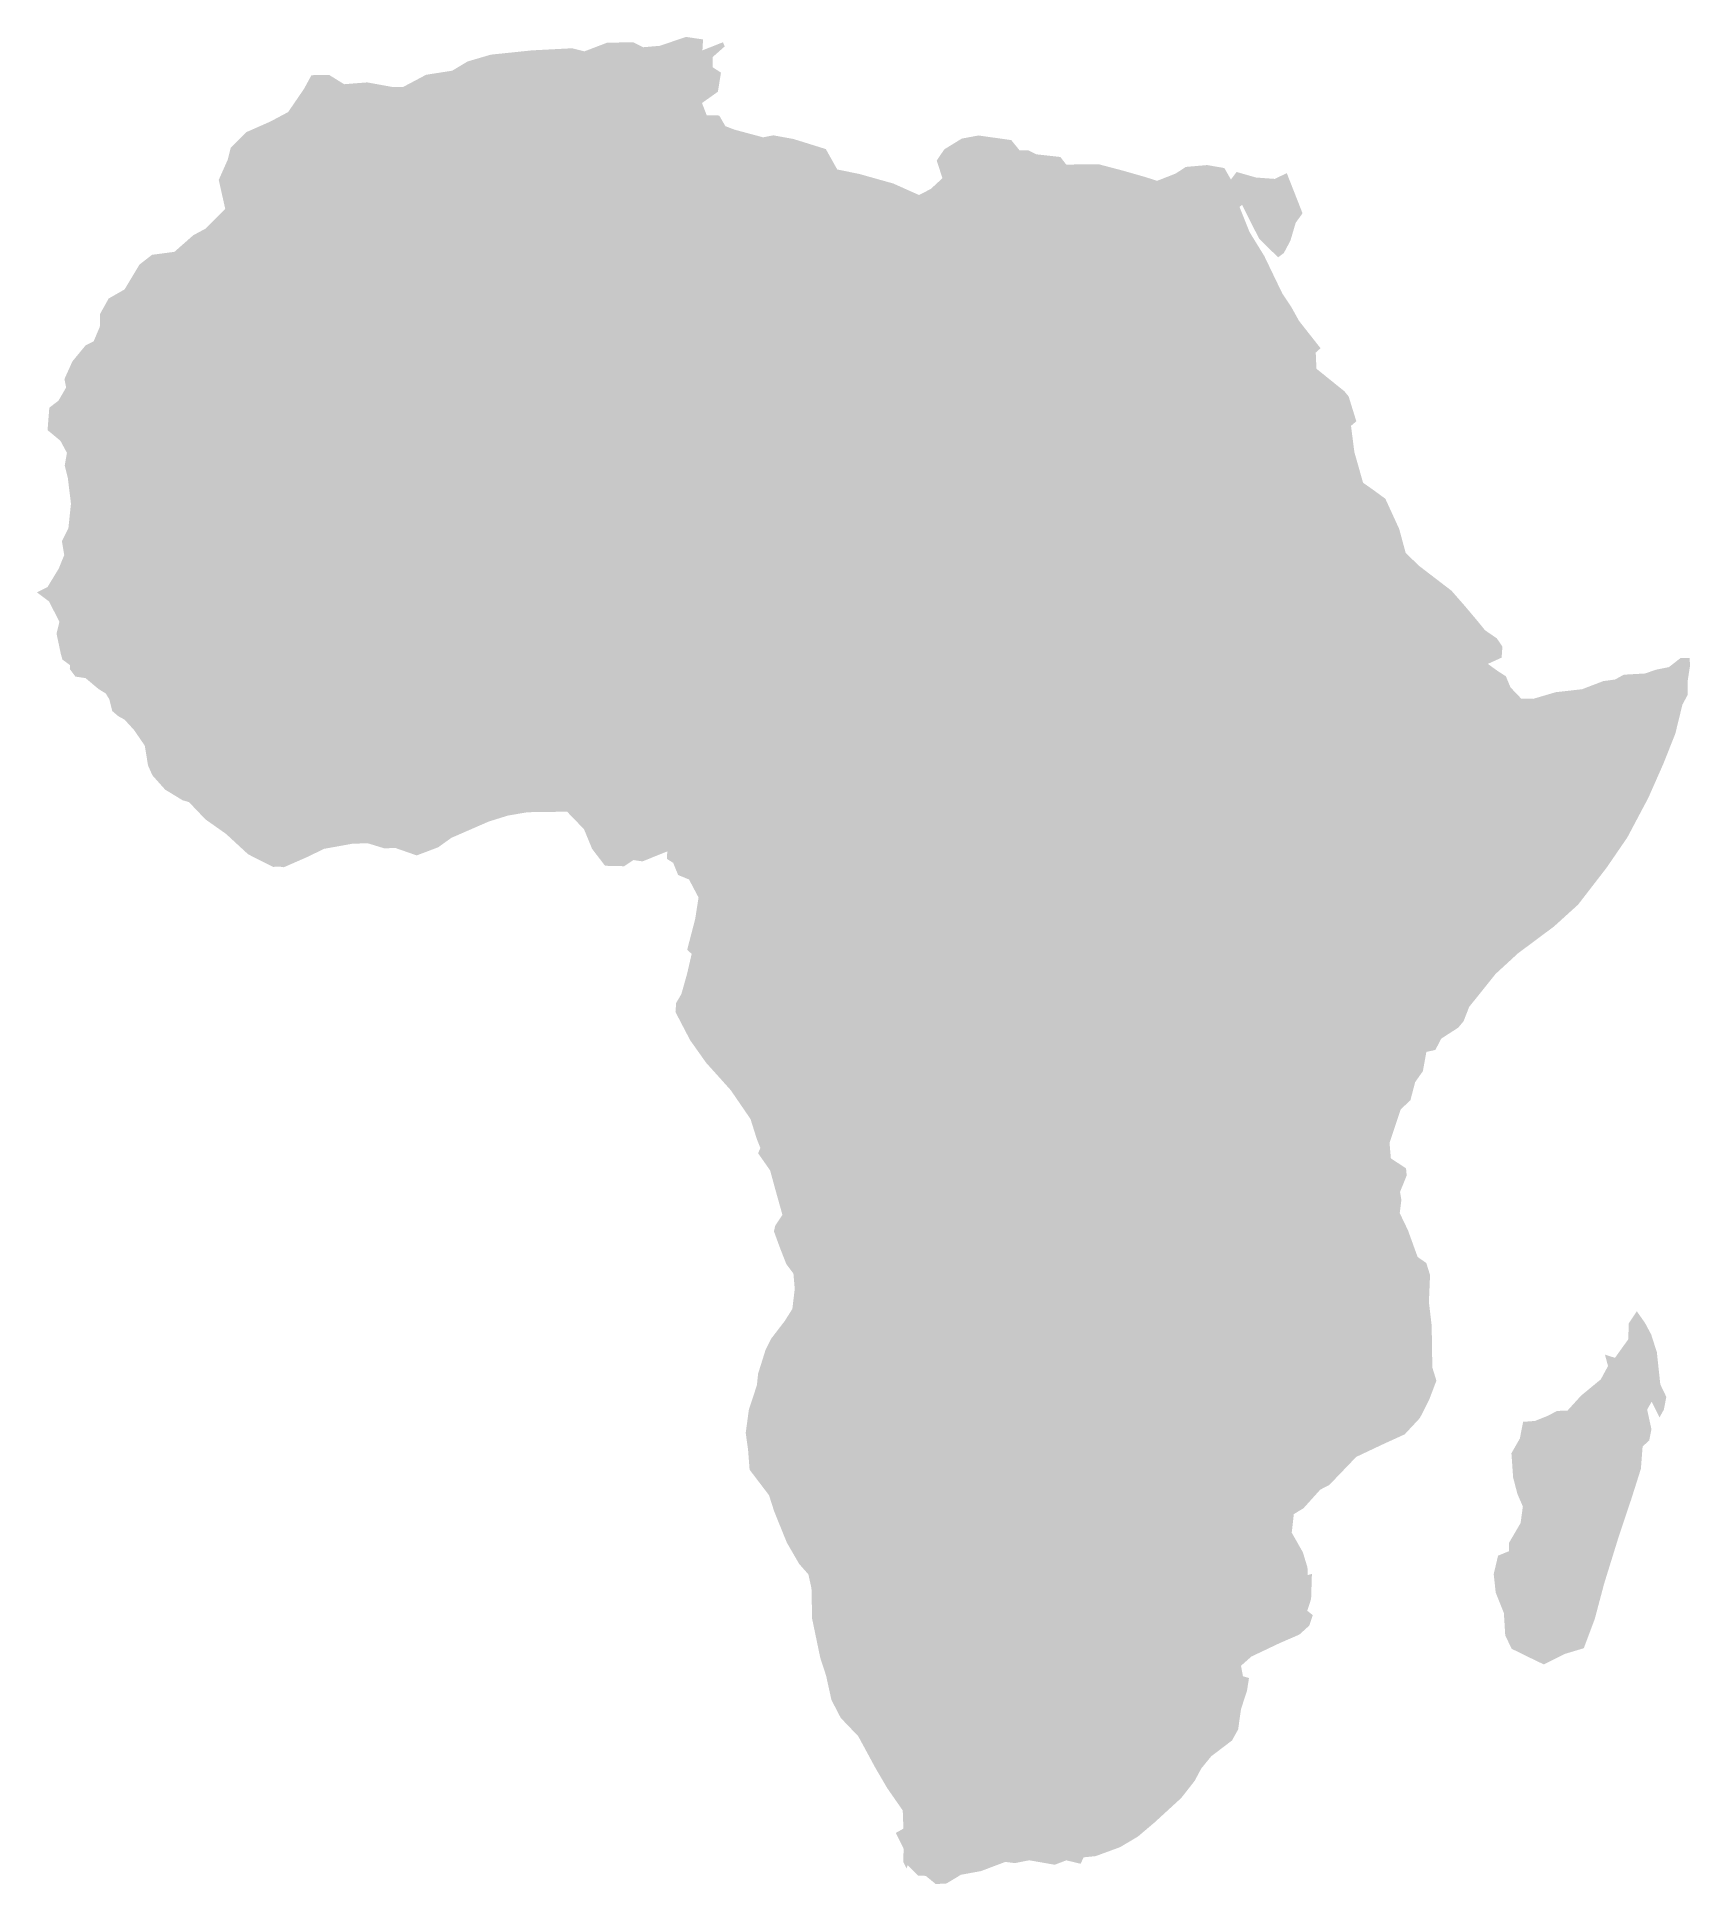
# Model space of a CAD drawing. Header units: inches. Extents: x -4449587 to 2724372, y -3922591 to 4094475.
import ezdxf

# ---------------------------------------------------------------- set-up
doc = ezdxf.new("R2010")
doc.units = ezdxf.units.IN
doc.header["$MEASUREMENT"] = 0

msp = doc.modelspace()

# ---------------------------------------------------------------- hatches: boundary and pattern name
for points in [[(-1631127, 3407937), (-1677184, 3588008), (-1742315, 3627626), (-1743392, 3651561), (-1829874, 3709587), (-1839699, 3783086), (-1775187, 3837610), (-1750963, 3917030), (-1768309, 4007486), (-1747246, 4055941), (-1632725, 4094475), (-1558871, 4083747), (-1561665, 4036291), (-1472486, 4071379), (-1464880, 4053416), (-1517293, 4006963), (-1517732, 3963135), (-1481116, 3939709), (-1494485, 3856672), (-1563493, 3807648), (-1543152, 3754756), (-1488704, 3753430), (-1461939, 3707054), (-1421830, 3691926), (-1427341, 3616026), (-1478452, 3587199), (-1510642, 3555060), (-1582616, 3516040), (-1571168, 3474472), (-1579995, 3431753), (-1631127, 3407937)], [(-3536271, 3088237), (-3534537, 3108470), (-3534686, 3115442), (-3537339, 3238112), (-3368745, 3316179), (-3264026, 3333158), (-3178370, 3361664), (-3138820, 3413002), (-3016409, 3454513), (-3012801, 3528905), (-2952066, 3538356), (-2904925, 3575796), (-2767459, 3594131), (-2748600, 3632859), (-2776558, 3653536), (-2814078, 3756626), (-2821017, 3815597), (-2861415, 3876846), (-2760762, 3930255), (-2647057, 3948046), (-2580960, 3987881), (-2479783, 4017651), (-2301358, 4036150), (-2127120, 4045331), (-2073852, 4031823), (-1974914, 4069618), (-1862300, 4071213), (-1819277, 4049725), (-1747246, 4055941), (-1768309, 4007486), (-1750963, 3917030), (-1775187, 3837610), (-1839699, 3783086), (-1829874, 3709587), (-1743392, 3651561), (-1742315, 3627626), (-1677184, 3588008), (-1631127, 3407937), (-1596542, 3318186), (-1590522, 3270550), (-1608475, 3186199), (-1600581, 3138887), (-1613549, 3081678), (-1603963, 3015760), (-1645319, 2971429), (-1582782, 2894604), (-1578549, 2849000), (-1540885, 2789610), (-1491985, 2809533), (-1408936, 2760206), (-1362558, 2693028), (-1720240, 2483519), (-2021650, 2264611), (-2168749, 2213787), (-2284682, 2201835), (-2286539, 2272541), (-2335161, 2290117), (-2400616, 2321150), (-2426008, 2372646), (-2781786, 2607586), (-3138194, 2838086), (-3536271, 3088237)], [(-3550659, 3115038), (-4006506, 3103077), (-4004400, 3106569), (-4002499, 3108058), (-3950355, 3148825), (-3852891, 3161823), (-3771229, 3233707), (-3718979, 3261903), (-3632542, 3348593), (-3660669, 3474074), (-3621985, 3560728), (-3608644, 3613208), (-3541933, 3680793), (-3436980, 3727028), (-3359472, 3768387), (-3290464, 3869350), (-3258134, 3928509), (-3180589, 3929059), (-3116577, 3889327), (-3016507, 3897186), (-2907174, 3877340), (-2861415, 3876846), (-2821017, 3815597), (-2814078, 3756626), (-2776558, 3653536), (-2748600, 3632859), (-2767459, 3594131), (-2904925, 3575796), (-2952066, 3538356), (-3012801, 3528905), (-3016409, 3454513), (-3138820, 3413002), (-3178370, 3361664), (-3264026, 3333158), (-3368745, 3316179), (-3537339, 3238112), (-3534686, 3115442), (-3550669, 3115213), (-3550659, 3115038)], [(0, 2537023), (0, 2317467), (-120344, 2317101), (-121612, 2270592), (-539370, 2481211), (-957834, 2688245), (-1063384, 2628631), (-1137322, 2587931), (-1196534, 2647266), (-1362558, 2693028), (-1408936, 2760206), (-1491985, 2809533), (-1540885, 2789610), (-1578549, 2849000), (-1582782, 2894604), (-1645319, 2971429), (-1603963, 3015760), (-1613549, 3081678), (-1600581, 3138887), (-1608475, 3186199), (-1590522, 3270550), (-1596542, 3318186), (-1631127, 3407937), (-1579995, 3431753), (-1571168, 3474472), (-1582616, 3516040), (-1510642, 3555060), (-1478452, 3587199), (-1427341, 3616026), (-1421830, 3691926), (-1298054, 3658689), (-1253911, 3667408), (-1165929, 3651365), (-1026130, 3607712), (-976515, 3519198), (-882046, 3500067), (-733714, 3458383), (-621588, 3408364), (-570393, 3434781), (-520104, 3481331), (-544774, 3558115), (-511887, 3606641), (-436170, 3653220), (-363753, 3666806), (-221393, 3646761), (-185478, 3602460), (-146311, 3602066), (-112813, 3585109), (-8295, 3573444), (17334, 3540453), (-20728, 3492299), (-4455, 3449172), (-31523, 3386568), (0, 3304293), (0, 2933341), (0, 2537023)], [(1242872, 2533885), (827450, 2535632), (421057, 2536663), (0, 2537023), (0, 2933341), (0, 3304293), (-31523, 3386568), (-4455, 3449172), (-20728, 3492299), (17334, 3540453), (157261, 3542058), (258436, 3515474), (362799, 3485641), (411460, 3469874), (492468, 3501621), (535812, 3530284), (628576, 3538324), (703317, 3525475), (731820, 3475539), (756320, 3508336), (840515, 3484306), (922451, 3478313), (974284, 3503456), (974284, 3503456), (1032321, 3355572), (1042650, 3328995), (1012969, 3287925), (990049, 3210148), (961267, 3156257), (936716, 3138182), (901849, 3171865), (854612, 3218272), (780135, 3365675), (769305, 3356465), (812494, 3248105), (876614, 3143733), (955338, 2980131), (993859, 2922436), (1027304, 2862237), (1120877, 2743283), (1099964, 2724611), (1103031, 2654409), (1224597, 2556323), (1242872, 2533885)], [(-3534537, 3108470), (-3536271, 3088237), (-3534292, 2929035), (-3878695, 2929390), (-3871017, 2655887), (-3969050, 2644624), (-3993771, 2588578), (-3971358, 2431328), (-4381363, 2425053), (-4403554, 2388017), (-4399883, 2434482), (-4395849, 2485281), (-4356152, 2515734), (-4322878, 2573041), (-4330280, 2609628), (-4295589, 2686479), (-4238429, 2755804), (-4203429, 2773667), (-4176734, 2836418), (-4175206, 2893076), (-4138439, 2959083), (-4069181, 2998623), (-4006506, 3103077), (-3550659, 3115038), (-3550669, 3115213), (-3534686, 3115442), (-3534537, 3108470)], [(-4403554, 2388017), (-4381363, 2425053), (-3971358, 2431328), (-3993771, 2588578), (-3969050, 2644624), (-3871017, 2655887), (-3878695, 2929390), (-3534292, 2929035), (-3536271, 3088237), (-3138194, 2838086), (-3298664, 2834072), (-3241878, 2366555), (-3185106, 1884934), (-3166828, 1871214), (-3189034, 1791466), (-3608002, 1783936), (-3623293, 1758408), (-3663769, 1765362), (-3722310, 1741966), (-3795705, 1772546), (-3828762, 1769411), (-3845265, 1702030), (-3880066, 1680675), (-3950205, 1757868), (-4014748, 1840396), (-4084575, 1869259), (-4135047, 1901669), (-4193361, 1899439), (-4243908, 1873918), (-4295998, 1882780), (-4331126, 1845859), (-4341250, 1906656), (-4313063, 1962789), (-4301936, 2068782), (-4315430, 2178949), (-4329034, 2233986), (-4319563, 2289427), (-4347538, 2341448), (-4403554, 2388017)], [(-3807633, 1432269), (-3803390, 1468246), (-3812998, 1512604), (-3852549, 1544265), (-3874155, 1609610), (-3880066, 1680675), (-3845265, 1702030), (-3828762, 1769411), (-3795705, 1772546), (-3722310, 1741966), (-3663769, 1765362), (-3623293, 1758408), (-3608002, 1783936), (-3189034, 1791466), (-3166828, 1871214), (-3185106, 1884934), (-3241878, 2366555), (-3298664, 2834072), (-3138194, 2838086), (-2781786, 2607586), (-2426008, 2372646), (-2400616, 2321150), (-2335161, 2290117), (-2286539, 2272541), (-2284682, 2201835), (-2168749, 2213787), (-2166179, 1955623), (-2222631, 1879590), (-2230891, 1809600), (-2323483, 1790708), (-2465866, 1779538), (-2504061, 1738673), (-2570923, 1733504), (-2637853, 1732269), (-2664148, 1753851), (-2721445, 1737000), (-2818481, 1688567), (-2837982, 1652606), (-2918343, 1600322), (-2932183, 1570688), (-2975623, 1546782), (-3026262, 1561648), (-3054499, 1533260), (-3068819, 1454130), (-3150363, 1357374), (-3147451, 1318200), (-3175238, 1268697), (-3167465, 1201364), (-3210218, 1183572), (-3234350, 1168569), (-3251131, 1218091), (-3281036, 1204585), (-3299036, 1206611), (-3317749, 1172415), (-3398200, 1172270), (-3427279, 1189333), (-3440709, 1178576), (-3472999, 1211644), (-3467966, 1246309), (-3481177, 1259663), (-3503209, 1247931), (-3499683, 1285731), (-3478744, 1315861), (-3522150, 1363727), (-3535032, 1395418), (-3558567, 1420446), (-3579479, 1423168), (-3604296, 1406638), (-3637751, 1390694), (-3665965, 1365262), (-3710722, 1373825), (-3740109, 1402714), (-3757446, 1406300), (-3784422, 1390493), (-3800954, 1390105), (-3807633, 1432269)], [(-1063384, 2628631), (-1036937, 2459161), (-997642, 2430764), (-995816, 2395776), (-952112, 2358143), (-974689, 2310457), (-1014074, 2084120), (-1018977, 1937663), (-1151754, 1830246), (-1196116, 1679917), (-1152465, 1637733), (-1152350, 1563948), (-1085433, 1561609), (-1095623, 1507390), (-1125032, 1500652), (-1128221, 1463948), (-1147604, 1461310), (-1218794, 1586926), (-1243306, 1591369), (-1324543, 1526721), (-1405499, 1559816), (-1461688, 1566190), (-1491695, 1549877), (-1552871, 1552983), (-1614086, 1503569), (-1667260, 1500398), (-1793925, 1558953), (-1843154, 1530369), (-1896400, 1531924), (-1935862, 1575013), (-2040796, 1616966), (-2152822, 1602430), (-2179773, 1577379), (-2193857, 1511152), (-2223334, 1464443), (-2229638, 1361274), (-2309752, 1427042), (-2347127, 1426389), (-2381800, 1392221), (-2380208, 1471282), (-2500718, 1496208), (-2504526, 1551829), (-2564054, 1626124), (-2578615, 1678092), (-2570923, 1733504), (-2504061, 1738673), (-2465866, 1779538), (-2323483, 1790708), (-2230891, 1809600), (-2222631, 1879590), (-2166179, 1955623), (-2168749, 2213787), (-2021650, 2264611), (-1720240, 2483519), (-1362558, 2693028), (-1196534, 2647266), (-1137322, 2587931), (-1063384, 2628631)], [(-121612, 2270592), (-116250, 1824568), (-206313, 1832447), (-253919, 1748598), (-281447, 1678063), (-259655, 1651353), (-293920, 1616177), (-282044, 1568662), (-309004, 1520701), (-319461, 1478388), (-282842, 1485102), (-260933, 1440631), (-259708, 1373506), (-221364, 1339422), (-222595, 1311352), (-288546, 1291508), (-341347, 1244438), (-416456, 1117307), (-514353, 1063047), (-614912, 1070073), (-644244, 1059259), (-633829, 1018142), (-687996, 977091), (-732052, 931235), (-862896, 885944), (-888981, 912410), (-906223, 914637), (-925288, 884397), (-1011267, 875237), (-995101, 907081), (-1028239, 987701), (-1043108, 1036055), (-1088535, 1055694), (-1150306, 1123530), (-1127936, 1178613), (-1080413, 1167131), (-1051061, 1175550), (-992880, 1174653), (-1050029, 1280078), (-1046545, 1357082), (-1053837, 1433749), (-1095623, 1507390), (-1085433, 1561609), (-1152350, 1563948), (-1152465, 1637733), (-1196116, 1679917), (-1151754, 1830246), (-1018977, 1937663), (-1014074, 2084120), (-974689, 2310457), (-952112, 2358143), (-995816, 2395776), (-997642, 2430764), (-1036937, 2459161), (-1063384, 2628631), (-957834, 2688245), (-539370, 2481211), (-121612, 2270592)], [(-167145, 1092996), (-150258, 1141543), (-150594, 1189067), (-210736, 1261708), (-222595, 1311352), (-221364, 1339422), (-259708, 1373506), (-260933, 1440631), (-282842, 1485102), (-319461, 1478388), (-309004, 1520701), (-282044, 1568662), (-293920, 1616177), (-259655, 1651353), (-281447, 1678063), (-253919, 1748598), (-206313, 1832447), (-116250, 1824568), (-121612, 2270592), (-120344, 2317101), (0, 2317467), (0, 2537023), (421057, 2536663), (827450, 2535632), (1242872, 2533885), (1276091, 2426224), (1253029, 2406386), (1267653, 2292589), (1305358, 2159544), (1345049, 2131806), (1402046, 2090101), (1348782, 2026299), (1271702, 2008208), (1238611, 1973825), (1227928, 1898765), (1182131, 1731991), (1193005, 1686217), (1175907, 1587935), (1132961, 1474836), (1069811, 1417953), (1024726, 1329773), (1014057, 1282417), (964566, 1250099), (933278, 1128428), (933410, 1114516), (919003, 1116877), (921009, 1174885), (908640, 1214884), (855147, 1260961), (842913, 1344619), (855737, 1429936), (807432, 1438028), (800187, 1412279), (737523, 1406524), (762476, 1372702), (771205, 1303076), (713767, 1239477), (661670, 1155729), (607999, 1143866), (520534, 1212024), (481142, 1188136), (470347, 1154172), (416669, 1132261), (413052, 1108242), (309367, 1108395), (295094, 1132438), (220008, 1136519), (182447, 1116533), (153850, 1126562), (100243, 1194582), (82371, 1226537), (7251, 1210580), (-21359, 1156623), (-48159, 1052465), (-83897, 1030384), (-115859, 1017630), (-45026, 971953), (-124310, 1023074), (-160433, 1056711), (-167145, 1092996)], [(1193005, 1686217), (1182131, 1731991), (1227928, 1898765), (1238611, 1973825), (1271702, 2008208), (1348782, 2026299), (1402046, 2090101), (1461966, 1959517), (1490122, 1855480), (1547031, 1799804), (1688831, 1691186), (1746368, 1625556), (1802428, 1558944), (1834759, 1519202), (1885775, 1484184), (1854109, 1456274), (1809542, 1466617), (1774166, 1504157), (1731755, 1571869), (1685753, 1609050), (1659037, 1648793), (1568498, 1695243), (1496937, 1697057), (1471902, 1721084), (1410526, 1694589), (1347463, 1746755), (1314401, 1661693), (1193005, 1686217)], [(-4352161, 1555752), (-4396780, 1644148), (-4449587, 1683872), (-4404063, 1706365), (-4354909, 1787164), (-4331126, 1845859), (-4295998, 1882780), (-4243908, 1873918), (-4193361, 1899439), (-4135047, 1901669), (-4084575, 1869259), (-4014748, 1840396), (-3950205, 1757868), (-3880066, 1680675), (-3874155, 1609610), (-3852549, 1544265), (-3812998, 1512604), (-3803390, 1468246), (-3807633, 1432269), (-3822584, 1425529), (-3879582, 1433754), (-3887202, 1420804), (-3910147, 1417860), (-3985546, 1444764), (-4035895, 1445128), (-4228679, 1446716), (-4256410, 1433254), (-4291003, 1436363), (-4345907, 1416605), (-4364585, 1504572), (-4269605, 1503818), (-4244821, 1520353), (-4226146, 1521620), (-4187937, 1548804), (-4142777, 1525300), (-4097421, 1524037), (-4052708, 1550564), (-4074335, 1583368), (-4108413, 1563484), (-4140796, 1563476), (-4182456, 1590996), (-4215503, 1588582), (-4238595, 1561028), (-4352161, 1555752)], [(-3167465, 1201364), (-3175238, 1268697), (-3147451, 1318200), (-3150363, 1357374), (-3068819, 1454130), (-3054499, 1533260), (-3026262, 1561648), (-2975623, 1546782), (-2932183, 1570688), (-2918343, 1600322), (-2837982, 1652606), (-2818481, 1688567), (-2721445, 1737000), (-2664148, 1753851), (-2637853, 1732269), (-2570923, 1733504), (-2578615, 1678092), (-2564054, 1626124), (-2504526, 1551829), (-2500718, 1496208), (-2380208, 1471282), (-2381800, 1392221), (-2404239, 1357422), (-2455083, 1346104), (-2475804, 1295240), (-2511509, 1281750), (-2602795, 1283272), (-2651091, 1291993), (-2684533, 1272905), (-2730662, 1280852), (-2911607, 1273299), (-2913270, 1207382), (-2898023, 1119911), (-2969659, 1149099), (-3018404, 1144079), (-3054469, 1114321), (-3101604, 1138337), (-3120296, 1176608), (-3167465, 1201364)], [(2371505, 933964), (2074454, 583643), (1939047, 579555), (1845814, 497016), (1779210, 495329), (1750531, 458271), (1679568, 458791), (1637949, 499023), (1542744, 450198), (1511744, 401091), (1442556, 410820), (1419650, 424600), (1395314, 421480), (1362502, 422860), (1231564, 523962), (1159259, 524316), (1123948, 563350), (1124253, 629580), (1070355, 649605), (1009459, 778006), (962073, 805455), (944031, 852502), (891519, 909888), (827650, 918511), (863328, 985112), (918574, 987788), (934269, 1023454), (933278, 1128428), (964566, 1250099), (1014057, 1282417), (1024726, 1329773), (1069811, 1417953), (1132961, 1474836), (1175907, 1587935), (1193005, 1686217), (1314401, 1661693), (1347463, 1746755), (1410526, 1694589), (1471902, 1721084), (1496937, 1697057), (1568498, 1695243), (1659037, 1648793), (1685753, 1609050), (1731755, 1571869), (1774166, 1504157), (1809542, 1466617), (1772511, 1415856), (1736860, 1361913), (1744745, 1329890), (1746160, 1294618), (1804355, 1292258), (1829509, 1300295), (1852480, 1279448), (1829447, 1238482), (1867441, 1174153), (1905426, 1117764), (1944850, 1075811), (2283977, 934080), (2371505, 933964)], [(-2319496, 729620), (-2315325, 919002), (-2318660, 993462), (-2299732, 1067365), (-2267992, 1103437), (-2218133, 1176030), (-2229393, 1207223), (-2209289, 1254186), (-2233349, 1322773), (-2229638, 1361274), (-2223334, 1464443), (-2193857, 1511152), (-2179773, 1577379), (-2152822, 1602430), (-2040796, 1616966), (-1935862, 1575013), (-1896400, 1531924), (-1843154, 1530369), (-1793925, 1558953), (-1667260, 1500398), (-1614086, 1503569), (-1552871, 1552983), (-1491695, 1549877), (-1461688, 1566190), (-1405499, 1559816), (-1324543, 1526721), (-1243306, 1591369), (-1218794, 1586926), (-1147604, 1461310), (-1128221, 1463948), (-1086737, 1418167), (-1098007, 1397248), (-1103340, 1358777), (-1190718, 1268668), (-1217886, 1194358), (-1232277, 1133755), (-1254236, 1107656), (-1274824, 1025798), (-1330233, 977311), (-1346031, 917946), (-1369140, 870574), (-1378595, 821712), (-1449814, 781694), (-1508495, 829635), (-1547915, 827440), (-1609409, 758236), (-1639509, 756978), (-1688181, 643011), (-1714331, 559330), (-1821880, 516045), (-1861351, 521960), (-1901090, 495174), (-1984198, 497096), (-2040426, 570516), (-2075359, 655605), (-2149628, 732566), (-2227743, 730413), (-2319496, 729620)], [(-4352161, 1555752), (-4238595, 1561028), (-4215503, 1588582), (-4182456, 1590996), (-4140796, 1563476), (-4108413, 1563484), (-4074335, 1583368), (-4052708, 1550564), (-4097421, 1524037), (-4142777, 1525300), (-4187937, 1548804), (-4226146, 1521620), (-4244821, 1520353), (-4269605, 1503818), (-4364585, 1504572), (-4352161, 1555752)], [(-4345907, 1416605), (-4291003, 1436363), (-4256410, 1433254), (-4228679, 1446716), (-4035895, 1445128), (-4037155, 1406000), (-4048375, 1393743), (-4038870, 1355602), (-4055049, 1340001), (-4078040, 1339434), (-4104896, 1319557), (-4136563, 1321172), (-4181939, 1263914), (-4238406, 1311400), (-4282419, 1318291), (-4306919, 1350485), (-4306620, 1368086), (-4338837, 1392035), (-4345907, 1416605)], [(-4035895, 1445128), (-3985546, 1444764), (-3910147, 1417860), (-3887202, 1420804), (-3879582, 1433754), (-3822584, 1425529), (-3807633, 1432269), (-3800954, 1390105), (-3784422, 1390493), (-3757446, 1406300), (-3740109, 1402714), (-3710722, 1373825), (-3665965, 1365262), (-3637751, 1390694), (-3604296, 1406638), (-3579479, 1423168), (-3558567, 1420446), (-3535032, 1395418), (-3522150, 1363727), (-3478744, 1315861), (-3499683, 1285731), (-3503209, 1247931), (-3481177, 1259663), (-3467966, 1246309), (-3472999, 1211644), (-3440709, 1178576), (-3461351, 1169265), (-3469152, 1129621), (-3444469, 1081778), (-3417443, 988632), (-3455900, 974022), (-3465614, 957615), (-3457254, 935119), (-3462660, 883923), (-3479158, 883555), (-3508625, 886140), (-3529161, 838601), (-3558577, 838747), (-3579181, 863443), (-3572996, 910632), (-3617556, 981700), (-3644548, 968130), (-3666731, 965188), (-3695289, 958051), (-3694775, 1000953), (-3711941, 1031274), (-3709085, 1065268), (-3732400, 1113943), (-3762024, 1155149), (-3845327, 1153984), (-3869254, 1131665), (-3897912, 1128561), (-3915296, 1103151), (-3926777, 1070601), (-3981601, 1018371), (-4028394, 1086686), (-4069646, 1131629), (-4096562, 1146267), (-4122949, 1168957), (-4135642, 1220111), (-4151320, 1245423), (-4181939, 1263914), (-4136563, 1321172), (-4104896, 1319557), (-4078040, 1339434), (-4055049, 1340001), (-4038870, 1355602), (-4048375, 1393743), (-4037155, 1406000), (-4035895, 1445128)], [(-1095623, 1507390), (-1053837, 1433749), (-1046545, 1357082), (-1050029, 1280078), (-992880, 1174653), (-1051061, 1175550), (-1080413, 1167131), (-1127936, 1178613), (-1150306, 1123530), (-1088535, 1055694), (-1043108, 1036055), (-1028239, 987701), (-995101, 907081), (-1011267, 875237), (-1063069, 755932), (-1087928, 734458), (-1095540, 643099), (-1084975, 593465), (-1093189, 558252), (-1043825, 496776), (-1034788, 454368), (-996198, 393473), (-948565, 355571), (-943721, 301561), (-932643, 267267), (-939861, 203222), (-1022414, 230914), (-1106448, 261827), (-1237431, 265846), (-1250383, 272242), (-1311732, 256653), (-1374884, 272181), (-1424155, 264111), (-1593042, 265770), (-1578492, 359397), (-1619585, 437368), (-1667102, 457107), (-1688571, 509927), (-1715294, 526684), (-1714331, 559330), (-1688181, 643011), (-1639509, 756978), (-1609409, 758236), (-1547915, 827440), (-1508495, 829635), (-1449814, 781694), (-1378595, 821712), (-1369140, 870574), (-1346031, 917946), (-1330233, 977311), (-1274824, 1025798), (-1254236, 1107656), (-1232277, 1133755), (-1217886, 1194358), (-1190718, 1268668), (-1103340, 1358777), (-1098007, 1397248), (-1086737, 1418167), (-1128221, 1463948), (-1125032, 1500652), (-1095623, 1507390)], [(1809542, 1466617), (1854109, 1456274), (1885775, 1484184), (1910175, 1448315), (1906521, 1400400), (1846832, 1373192), (1891354, 1341186), (1852480, 1279448), (1829509, 1300295), (1804355, 1292258), (1746160, 1294618), (1744745, 1329890), (1736860, 1361913), (1772511, 1415856), (1809542, 1466617)], [(-2319496, 729620), (-2405289, 715057), (-2431702, 795952), (-2429639, 1065056), (-2450853, 1088895), (-2455381, 1146071), (-2491964, 1186476), (-2524136, 1220478), (-2511509, 1281750), (-2475804, 1295240), (-2455083, 1346104), (-2404239, 1357422), (-2381800, 1392221), (-2347127, 1426389), (-2309752, 1427042), (-2229638, 1361274), (-2233349, 1322773), (-2209289, 1254186), (-2229393, 1207223), (-2218133, 1176030), (-2267992, 1103437), (-2299732, 1067365), (-2318660, 993462), (-2315325, 919002), (-2319496, 729620)], [(605775, 415331), (514527, 494129), (489958, 544643), (432054, 519764), (384031, 527619), (356194, 507820), (309570, 522212), (246741, 619743), (230063, 657142), (152397, 703837), (126184, 774458), (82861, 825343), (12914, 886500), (11959, 924617), (-45026, 971953), (-115859, 1017630), (-83897, 1030384), (-48159, 1052465), (-21359, 1156623), (7251, 1210580), (82371, 1226537), (100243, 1194582), (153850, 1126562), (182447, 1116533), (220008, 1136519), (295094, 1132438), (309367, 1108395), (413052, 1108242), (416669, 1132261), (470347, 1154172), (481142, 1188136), (520534, 1212024), (607999, 1143866), (661670, 1155729), (713767, 1239477), (771205, 1303076), (762476, 1372702), (737523, 1406524), (800187, 1412279), (807432, 1438028), (855737, 1429936), (842913, 1344619), (855147, 1260961), (908640, 1214884), (921009, 1174885), (919003, 1116877), (933410, 1114516), (934269, 1023454), (918574, 987788), (863328, 985112), (827650, 918511), (891519, 909888), (944031, 852502), (962073, 805455), (1009459, 778006), (1070355, 649605), (999587, 572174), (935395, 501883), (871318, 447749), (798251, 448273), (714572, 420846), (648612, 447484), (605775, 415331)], [(1717805, -205992), (1657143, -107574), (1658844, 324652), (1750531, 458271), (1779210, 495329), (1845814, 497016), (1939047, 579555), (2074454, 583643), (2371505, 933964), (2445043, 1030912), (2492763, 1102136), (2493394, 1162937), (2494615, 1280181), (2495468, 1327926), (2496133, 1329813), (2496133, 1329813), (2529463, 1331755), (2577679, 1348454), (2633065, 1359515), (2682829, 1398556), (2722364, 1398437), (2724372, 1366450), (2714000, 1299209), (2713717, 1238214), (2691259, 1196478), (2660535, 1070844), (2609012, 940769), (2543120, 791599), (2452141, 619960), (2362134, 488642), (2238500, 328403), (2133780, 233412), (1977615, 116953), (1880241, 27438), (1765738, -115568), (1741395, -178031), (1717805, -205992)], [(-2602795, 1283272), (-2610077, 1247009), (-2565963, 1187528), (-2565251, 1102933), (-2554367, 1011042), (-2527816, 968641), (-2549723, 862836), (-2540853, 804516), (-2512364, 730203), (-2488737, 689100), (-2650963, 618397), (-2708294, 577308), (-2801530, 542009), (-2894538, 574455), (-2890369, 621056), (-2936658, 721998), (-2911125, 855039), (-2868445, 954014), (-2898023, 1119911), (-2913270, 1207382), (-2911607, 1273299), (-2730662, 1280852), (-2684533, 1272905), (-2651091, 1291993), (-2602795, 1283272)], [(-2511509, 1281750), (-2524136, 1220478), (-2491964, 1186476), (-2455381, 1146071), (-2450853, 1088895), (-2429639, 1065056), (-2431702, 795952), (-2405289, 715057), (-2488737, 689100), (-2512364, 730203), (-2540853, 804516), (-2549723, 862836), (-2527816, 968641), (-2554367, 1011042), (-2565251, 1102933), (-2565963, 1187528), (-2610077, 1247009), (-2602795, 1283272), (-2511509, 1281750)], [(246741, 619743), (212418, 607259), (145776, 610024), (67599, 622470), (28973, 612371), (13387, 583677), (-20259, 580136), (-61257, 605094), (-176908, 546120), (-224267, 557942), (-238529, 548827), (-269515, 477436), (-347030, 500410), (-423037, 511924), (-489286, 555376), (-574877, 595309), (-630422, 557158), (-670708, 497069), (-679818, 414569), (-746623, 420978), (-816974, 440627), (-878641, 377703), (-932643, 267267), (-943721, 301561), (-948565, 355571), (-996198, 393473), (-1034788, 454368), (-1043825, 496776), (-1093189, 558252), (-1084975, 593465), (-1095540, 643099), (-1087928, 734458), (-1063069, 755932), (-1011267, 875237), (-925288, 884397), (-906223, 914637), (-888981, 912410), (-862896, 885944), (-732052, 931235), (-687996, 977091), (-633829, 1018142), (-644244, 1059259), (-614912, 1070073), (-514353, 1063047), (-416456, 1117307), (-341347, 1244438), (-288546, 1291508), (-222595, 1311352), (-210736, 1261708), (-150594, 1189067), (-150258, 1141543), (-167145, 1092996), (-160433, 1056711), (-124310, 1023074), (-45026, 971953), (11959, 924617), (12914, 886500), (82861, 825343), (126184, 774458), (152397, 703837), (230063, 657142), (246741, 619743)], [(2496133, 1329813), (2496133, 1329813), (2495468, 1327926), (2494615, 1280181), (2493394, 1162937), (2492763, 1102136), (2445043, 1030912), (2371505, 933964), (2283977, 934080), (1944850, 1075811), (1905426, 1117764), (1867441, 1174153), (1829447, 1238482), (1852480, 1279448), (1891354, 1341186), (1925099, 1319570), (1945146, 1271452), (1991760, 1222451), (2043478, 1221637), (2141947, 1250520), (2255484, 1263262), (2347550, 1298441), (2399309, 1305573), (2436744, 1326342), (2496134, 1329814), (2496133, 1329813)], [(-3440709, 1178576), (-3427279, 1189333), (-3398200, 1172270), (-3317749, 1172415), (-3299036, 1206611), (-3281036, 1204585), (-3251131, 1218091), (-3234350, 1168569), (-3210218, 1183572), (-3167465, 1201364), (-3120296, 1176608), (-3101604, 1138337), (-3054469, 1114321), (-3018404, 1144079), (-2969659, 1149099), (-2898023, 1119911), (-2868445, 954014), (-2911125, 855039), (-2936658, 721998), (-2890369, 621056), (-2894538, 574455), (-2941796, 572688), (-3014579, 594873), (-3081180, 592679), (-3204003, 570498), (-3275683, 535473), (-3377951, 490747), (-3398064, 493573), (-3391438, 590914), (-3381703, 605817), (-3385510, 652219), (-3430225, 700935), (-3463359, 708337), (-3494130, 740208), (-3472265, 792756), (-3483473, 849371), (-3479158, 883555), (-3462660, 883923), (-3457254, 935119), (-3465614, 957615), (-3455900, 974022), (-3417443, 988632), (-3444469, 1081778), (-3469152, 1129621), (-3461351, 1169265), (-3440709, 1178576)], [(-3981601, 1018371), (-3926777, 1070601), (-3915296, 1103151), (-3897912, 1128561), (-3869254, 1131665), (-3845327, 1153984), (-3762024, 1155149), (-3732400, 1113943), (-3709085, 1065268), (-3711941, 1031274), (-3694775, 1000953), (-3695289, 958051), (-3666731, 965188), (-3714346, 909806), (-3760304, 845445), (-3765301, 811215), (-3789573, 773244), (-3817726, 781526), (-3893345, 827658), (-3948545, 889628), (-3967444, 932130), (-3981601, 1018371)], [(-3479158, 883555), (-3483473, 849371), (-3472265, 792756), (-3494130, 740208), (-3463359, 708337), (-3430225, 700935), (-3385510, 652219), (-3381703, 605817), (-3391438, 590914), (-3398064, 493573), (-3425258, 492152), (-3533130, 546918), (-3628865, 635312), (-3718391, 698428), (-3789573, 773244), (-3765301, 811215), (-3760304, 845445), (-3714346, 909806), (-3666731, 965188), (-3644548, 968130), (-3617556, 981700), (-3572996, 910632), (-3579181, 863443), (-3558577, 838747), (-3529161, 838601), (-3508625, 886140), (-3479158, 883555)], [(1468850, -559809), (1321049, -440323), (1314364, -371403), (939988, -127687), (922537, -114575), (921963, 11294), (951844, 59285), (1003191, 137640), (1041303, 223937), (996214, 360141), (984314, 419591), (935395, 501883), (999587, 572174), (1070355, 649605), (1124253, 629580), (1123948, 563350), (1159259, 524316), (1231564, 523962), (1362502, 422860), (1395314, 421480), (1419650, 424600), (1442556, 410820), (1511744, 401091), (1542744, 450198), (1637949, 499023), (1679568, 458791), (1750531, 458271), (1658844, 324652), (1657143, -107574), (1717805, -205992), (1644945, -252922), (1619046, -302311), (1580184, -310762), (1564960, -394344), (1531424, -442037), (1510738, -520883), (1468850, -559809)], [(448901, -534811), (467308, -643954), (456854, -705558), (477395, -774283), (537177, -840665), (592599, -989653), (592598, -989653), (551957, -977549), (413247, -997190), (385553, -1011245), (356022, -1086446), (379038, -1138402), (360505, -1277486), (347569, -1395054), (375382, -1415902), (447349, -1461494), (475670, -1440308), (484035, -1566084), (405212, -1564976), (363005, -1500780), (325113, -1450991), (246167, -1434574), (223101, -1373274), (160062, -1410154), (77539, -1393802), (43104, -1340647), (-22354, -1329838), (-70669, -1332675), (-76594, -1296244), (-112162, -1293306), (-159126, -1286418), (-222983, -1304029), (-267790, -1301197), (-293299, -1311979), (-287951, -1172257), (-322421, -1128645), (-330091, -1056221), (-314977, -985109), (-335965, -939591), (-337962, -865243), (-463292, -866483), (-454378, -823857), (-507086, -824408), (-512611, -844914), (-576669, -849678), (-602415, -918620), (-617816, -948194), (-674920, -931667), (-708944, -948376), (-777192, -958134), (-816943, -896503), (-840810, -858356), (-870711, -787523), (-896523, -699375), (-1201547, -699125), (-1237727, -713541), (-1267681, -711479), (-1310255, -727627), (-1324935, -690963), (-1298710, -678304), (-1295749, -626614), (-1278993, -596039), (-1241490, -570917), (-1214259, -582861), (-1179113, -537275), (-1122766, -538179), (-1115984, -571731), (-1077257, -592567), (-1016723, -517956), (-956692, -459753), (-930687, -421658), (-934528, -323970), (-889991, -208408), (-842744, -147049), (-774716, -89571), (-762926, -51646), (-760480, -8084), (-743711, 33170), (-749345, 100427), (-736737, 205599), (-716678, 279622), (-685772, 343059), (-679818, 414569), (-670708, 497069), (-630422, 557158), (-574877, 595309), (-489286, 555376), (-423037, 511924), (-347030, 500410), (-269515, 477436), (-238529, 548827), (-224267, 557942), (-176908, 546120), (-61257, 605094), (-20259, 580136), (13387, 583677), (28973, 612371), (67599, 622470), (145776, 610024), (212418, 607259), (246741, 619743), (309570, 522212), (356194, 507820), (384031, 527619), (432054, 519764), (489958, 544643), (514527, 494129), (605775, 415331), (605776, 415330), (599152, 276877), (640705, 260721), (607239, 218712), (567308, 187311), (527508, 125532), (505575, 70399), (499544, -24893), (475443, -70224), (474401, -159773), (444549, -192828), (440583, -263507), (426344, -272640), (416650, -337600), (442582, -391638), (448901, -534811)], [(922537, -114575), (711396, -123056), (597813, -121229), (561438, -135410), (499451, -171940), (474401, -159773), (475443, -70224), (499544, -24893), (505575, 70399), (527508, 125532), (567308, 187311), (607239, 218712), (640705, 260721), (599152, 276877), (605776, 415330), (605775, 415331), (648612, 447484), (714572, 420846), (798251, 448273), (871318, 447749), (935395, 501883), (984314, 419591), (996214, 360141), (1041303, 223937), (1003191, 137640), (951844, 59285), (921963, 11294), (922537, -114575)], [(-679818, 414569), (-685772, 343059), (-716678, 279622), (-736737, 205599), (-749345, 100427), (-743711, 33170), (-760480, -8084), (-762926, -51646), (-774716, -89571), (-842744, -147049), (-889991, -208408), (-934528, -323970), (-930687, -421658), (-956692, -459753), (-1016723, -517956), (-1077257, -592567), (-1115984, -571731), (-1122766, -538179), (-1179113, -537275), (-1214259, -582861), (-1241490, -570917), (-1280461, -530417), (-1311606, -550541), (-1353069, -601981), (-1438727, -476807), (-1360326, -410828), (-1399801, -332525), (-1364469, -302457), (-1294689, -287528), (-1286728, -234842), (-1231103, -291599), (-1139678, -296150), (-1108169, -239875), (-1095451, -160836), (-1107168, -68146), (-1156529, 1856), (-1112277, 139538), (-1138275, 162997), (-1215406, 152957), (-1244712, 214097), (-1237431, 265846), (-1106448, 261827), (-1022414, 230914), (-939861, 203222), (-932643, 267267), (-878641, 377703), (-816974, 440627), (-746623, 420978), (-679818, 414569)], [(-1424155, 264111), (-1374884, 272181), (-1311732, 256653), (-1250383, 272242), (-1237431, 265846), (-1244712, 214097), (-1215406, 152957), (-1138275, 162997), (-1112277, 139538), (-1156529, 1856), (-1107168, -68146), (-1095451, -160836), (-1108169, -239875), (-1139678, -296150), (-1231103, -291599), (-1286728, -234842), (-1294689, -287528), (-1364469, -302457), (-1399801, -332525), (-1360326, -410828), (-1438727, -476807), (-1545806, -357621), (-1614864, -260058), (-1678591, -137775), (-1675538, -98290), (-1653173, -60162), (-1628574, 26456), (-1608261, 114603), (-1573314, 121687), (-1422426, 121400), (-1424155, 264111)], [(-1593042, 265770), (-1424155, 264111), (-1422426, 121400), (-1573314, 121687), (-1608261, 114603), (-1627803, 132366), (-1593042, 265770)], [(561438, -135410), (602406, -202536), (596245, -272408), (566323, -287372), (566324, -287375), (511328, -279489), (479492, -347050), (416650, -337600), (426344, -272640), (440583, -263507), (444549, -192828), (474401, -159773), (499451, -171940), (561438, -135410)], [(922537, -114575), (939988, -127687), (1314364, -371403), (1321049, -440323), (1468850, -559809), (1420247, -705603), (1425975, -772751), (1491866, -816266), (1494776, -847040), (1465905, -918250), (1471609, -954180), (1464504, -1010517), (1500098, -1084635), (1542069, -1200928), (1579756, -1226867), (1579757, -1226867), (1497280, -1294395), (1384275, -1339241), (1322439, -1336973), (1285516, -1371902), (1213745, -1374549), (1186762, -1389207), (1063050, -1355649), (985450, -1364790), (957219, -1205151), (922443, -1150186), (901815, -1117565), (800730, -1095243), (742274, -1059684), (676738, -1039653), (635647, -1019794), (592598, -989653), (592599, -989653), (537177, -840665), (477395, -774283), (456854, -705558), (467308, -643954), (448901, -534811), (491683, -529246), (529304, -486335), (569716, -424516), (595305, -399730), (594444, -361134), (572217, -334158), (566324, -287375), (566323, -287372), (596245, -272408), (602406, -202536), (561438, -135410), (597813, -121229), (711396, -123056), (922537, -114575)], [(566324, -287375), (572217, -334158), (594444, -361134), (595305, -399730), (569716, -424516), (529304, -486335), (491683, -529246), (448901, -534811), (442582, -391638), (416650, -337600), (479492, -347050), (511328, -279489), (566324, -287375)], [(-1295749, -626614), (-1298710, -678304), (-1324935, -690963), (-1353069, -601981), (-1311606, -550541), (-1280461, -530417), (-1241490, -570917), (-1278993, -596039), (-1295749, -626614)], [(-1237727, -713541), (-1201547, -699125), (-896523, -699375), (-870711, -787523), (-840810, -858356), (-816943, -896503), (-777192, -958134), (-708944, -948376), (-674920, -931667), (-617816, -948194), (-602415, -918620), (-576669, -849678), (-512611, -844914), (-507086, -824408), (-454378, -823857), (-463292, -866483), (-337962, -865243), (-335965, -939591), (-314977, -985109), (-330091, -1056221), (-322421, -1128645), (-287951, -1172257), (-293299, -1311979), (-267790, -1301197), (-222983, -1304029), (-159126, -1286418), (-112162, -1293306), (-101250, -1329694), (-112950, -1386483), (-94813, -1441309), (-110146, -1485046), (-101350, -1525298), (-315848, -1524013), (-320102, -1892675), (-250615, -1986595), (-183466, -2058065), (-372300, -2104830), (-621135, -2089185), (-692500, -2034603), (-1109166, -2041095), (-1124672, -2049208), (-1186202, -1997720), (-1252870, -1994632), (-1314309, -2014480), (-1363662, -2036537), (-1373745, -1964518), (-1360079, -1863291), (-1325164, -1757375), (-1320080, -1707650), (-1287237, -1602820), (-1262938, -1555002), (-1204151, -1478421), (-1171349, -1426285), (-1160943, -1339551), (-1166659, -1273127), (-1197705, -1231312), (-1225535, -1160142), (-1251239, -1089651), (-1245824, -1065135), (-1214335, -1018233), (-1246239, -904337), (-1267797, -825300), (-1319957, -750696), (-1310255, -727627), (-1267681, -711479), (-1237727, -713541)], [(592598, -989653), (635647, -1019794), (676738, -1039653), (742274, -1059684), (800730, -1095243), (849255, -1147924), (875132, -1247778), (857448, -1279517), (836392, -1374434), (855854, -1471353), (823295, -1511852), (791665, -1619891), (845708, -1650161), (533065, -1744818), (542634, -1827087), (464678, -1842717), (406025, -1888515), (393454, -1928378), (356627, -1937360), (267090, -2031569), (210095, -2105478), (175394, -2108097), (142021, -2094930), (27156, -2082386), (8679, -2073849), (7909, -2064364), (-32652, -2038586), (-99315, -2032016), (-183466, -2058065), (-250615, -1986595), (-320102, -1892675), (-315848, -1524013), (-101350, -1525298), (-110146, -1485046), (-94813, -1441309), (-112950, -1386483), (-101250, -1329694), (-112162, -1293306), (-76594, -1296244), (-70669, -1332675), (-22354, -1329838), (43104, -1340647), (77539, -1393802), (160062, -1410154), (223101, -1373274), (246167, -1434574), (325113, -1450991), (363005, -1500780), (405212, -1564976), (484035, -1566084), (475670, -1440308), (447349, -1461494), (375382, -1415902), (347569, -1395054), (360505, -1277486), (379038, -1138402), (356022, -1086446), (385553, -1011245), (413247, -997190), (551957, -977549), (592598, -989653)], [(800730, -1095243), (901815, -1117565), (922443, -1150186), (957219, -1205151), (985450, -1364790), (956238, -1453543), (984472, -1605154), (1020229, -1603608), (1057220, -1641235), (1099969, -1725307), (1108043, -1873878), (1063412, -1897926), (1031676, -1977524), (964868, -1906272), (957578, -1825011), (979440, -1771388), (973655, -1724993), (933132, -1695509), (904771, -1706051), (845708, -1650161), (791665, -1619891), (823295, -1511852), (855854, -1471353), (836392, -1374434), (857448, -1279517), (875132, -1247778), (849255, -1147924), (800730, -1095243)], [(985450, -1364790), (1063050, -1355649), (1186762, -1389207), (1213745, -1374549), (1285516, -1371902), (1322439, -1336973), (1384275, -1339241), (1497280, -1294395), (1579757, -1226867), (1579756, -1226867), (1579757, -1226867), (1596098, -1279608), (1591089, -1396296), (1603145, -1498885), (1605936, -1680720), (1623659, -1737603), (1592421, -1820008), (1551988, -1899802), (1486063, -1970664), (1391811, -2013695), (1275635, -2068595), (1158920, -2190359), (1119296, -2210917), (1047238, -2291134), (1004821, -2317092), (995814, -2397449), (1044121, -2482671), (1064076, -2548325), (1065202, -2581683), (1083350, -2576194), (1079927, -2685101), (1063076, -2736368), (1087149, -2755355), (1071702, -2801069), (1028702, -2839920), (944043, -2876567), (820650, -2935167), (775605, -2975218), (784234, -3020907), (810376, -3028273), (801400, -3085046), (723776, -3083898), (715128, -3036178), (700118, -2987576), (691489, -2948551), (710095, -2826826), (683658, -2748625), (634977, -2592580), (743421, -2466107), (770739, -2385173), (786277, -2374975), (798092, -2308588), (781699, -2275027), (786380, -2190268), (806673, -2111415), (806928, -1966581), (753637, -1929500), (704689, -1921000), (682602, -1892470), (634999, -1868034), (549193, -1870116), (542634, -1827087), (533065, -1744818), (845708, -1650161), (904771, -1706051), (933132, -1695509), (973655, -1724993), (979440, -1771388), (957578, -1825011), (964868, -1906272), (1031676, -1977524), (1063412, -1897926), (1108043, -1873878), (1099969, -1725307), (1057220, -1641235), (1020229, -1603608), (984472, -1605154), (956238, -1453543), (985450, -1364790)], [(2528763, -1487023), (2555589, -1536932), (2580267, -1614091), (2595339, -1753839), (2621418, -1808213), (2610591, -1863447), (2592036, -1897148), (2557815, -1829214), (2538115, -1863152), (2556833, -1948630), (2547190, -1997209), (2518543, -2023389), (2511061, -2120159), (2469235, -2252334), (2417017, -2407487), (2351540, -2618792), (2310786, -2772295), (2263272, -2899051), (2179735, -2924125), (2089929, -2969371), (2031189, -2941091), (1950207, -2901412), (1922403, -2843461), (1916418, -2745923), (1881017, -2657461), (1872260, -2577400), (1891262, -2497023), (1938653, -2478003), (1939229, -2440668), (1988981, -2355751), (1998824, -2283860), (1975442, -2229999), (1956565, -2158153), (1949205, -2052918), (1985644, -1989125), (2000029, -1916379), (2051325, -1912570), (2108899, -1889467), (2147168, -1868960), (2192365, -1867817), (2251605, -1802599), (2336970, -1732157), (2368426, -1674134), (2354891, -1624362), (2398492, -1638760), (2456069, -1558494), (2458682, -1488406), (2493336, -1436513), (2528763, -1487023)], [(634977, -2592580), (580490, -2581316), (545898, -2594599), (496315, -2575631), (454589, -2574334), (389282, -2523804), (309975, -2506532), (279880, -2435429), (279672, -2395782), (235728, -2383631), (119623, -2259488), (87358, -2193813), (66692, -2173524), (27156, -2082386), (142021, -2094930), (175394, -2108097), (210095, -2105478), (267090, -2031569), (356627, -1937360), (393454, -1928378), (406025, -1888515), (464678, -1842717), (542634, -1827087), (549193, -1870116), (634999, -1868034), (682602, -1892470), (704689, -1921000), (753637, -1929500), (806928, -1966581), (806673, -2111415), (786380, -2190268), (781699, -2275027), (798092, -2308588), (786277, -2374975), (770739, -2385173), (743421, -2466107), (634977, -2592580)], [(-522876, -2869978), (-522117, -3268068), (-613265, -3322431), (-668174, -3330290), (-732520, -3310496), (-778421, -3302932), (-795808, -3257653), (-836299, -3228670), (-885105, -3281394), (-961425, -3201323), (-1001785, -3123304), (-1024823, -3018434), (-1050401, -2939908), (-1085476, -2771478), (-1088372, -2639233), (-1101774, -2578640), (-1141896, -2532851), (-1195302, -2440591), (-1249946, -2305710), (-1272734, -2234729), (-1356928, -2124153), (-1363662, -2036537), (-1314309, -2014480), (-1252870, -1994632), (-1186202, -1997720), (-1124672, -2049208), (-1109166, -2041095), (-692500, -2034603), (-621135, -2089185), (-372300, -2104830), (-183466, -2058065), (-99315, -2032016), (-32652, -2038586), (7909, -2064364), (8679, -2073849), (-49256, -2099583), (-80429, -2099845), (-146005, -2144560), (-185306, -2097584), (-343699, -2137684), (-420180, -2141573), (-422507, -2543388), (-523608, -2547474), (-522876, -2869978)], [(454589, -2574334), (309359, -2655955), (217230, -2738418), (183043, -2811722), (152211, -2852884), (96466, -2861617), (78439, -2913872), (68066, -2947842), (2577, -2973137), (-80765, -2967780), (-129696, -2937347), (-172869, -2924149), (-222807, -2949420), (-247816, -3001442), (-296261, -3034052), (-347384, -3082275), (-420676, -3093375), (-443583, -3055578), (-434270, -2989640), (-495188, -2886333), (-522876, -2869978), (-523608, -2547474), (-422507, -2543388), (-420180, -2141573), (-343699, -2137684), (-185306, -2097584), (-146005, -2144560), (-80429, -2099845), (-49256, -2099583), (8679, -2073849), (27156, -2082386), (66692, -2173524), (87358, -2193813), (119623, -2259488), (235728, -2383631), (279672, -2395782), (279880, -2435429), (309975, -2506532), (389282, -2523804), (454589, -2574334)], [(723776, -3083898), (702798, -3131580), (642876, -3142991), (581949, -3084593), (581082, -3047302), (609136, -3006766), (618883, -2975213), (648504, -2967552), (700118, -2987576), (715128, -3036178), (723776, -3083898)], [(406769, -3320213), (442181, -3352121), (410733, -3403205), (393299, -3437352), (336318, -3453586), (317485, -3486876), (280913, -3497172), (204338, -3416799), (258912, -3350307), (314359, -3309066), (362181, -3287541), (406769, -3320213)]]:
    msp.add_hatch(color=256).paths.add_polyline_path(points, flags=0)
h = msp.add_hatch(color=256)
h.paths.add_polyline_path([(-836299, -3228670), (-795808, -3257653), (-778421, -3302932), (-732520, -3310496), (-668174, -3330290), (-613265, -3322431), (-522117, -3268068), (-522876, -2869978), (-495188, -2886333), (-434270, -2989640), (-443583, -3055578), (-420676, -3093375), (-347384, -3082275), (-296261, -3034052), (-247816, -3001442), (-222807, -2949420), (-172869, -2924149), (-129696, -2937347), (-80765, -2967780), (2577, -2973137), (68066, -2947842), (78439, -2913872), (96466, -2861617), (152211, -2852884), (183043, -2811722), (217230, -2738418), (309359, -2655955), (454589, -2574334), (496315, -2575631), (545898, -2594599), (580490, -2581316), (634977, -2592580), (683658, -2748625), (710095, -2826826), (691489, -2948551), (700118, -2987576), (648504, -2967552), (618883, -2975213), (609136, -3006766), (581082, -3047302), (581949, -3084593), (642876, -3142991), (702798, -3131580), (723776, -3083898), (801400, -3085046), (775575, -3163124), (763207, -3251710), (736597, -3299507), (666670, -3352639), (646649, -3367811), (603191, -3421032), (574552, -3474650), (516445, -3548940), (400821, -3654962), (328671, -3716110), (251537, -3762220), (144845, -3801350), (92823, -3806577), (79647, -3834515), (17638, -3819637), (-32868, -3838777), (-143457, -3819440), (-205265, -3831753), (-247515, -3826529), (-352688, -3866283), (-439754, -3882270), (-502695, -3920098), (-549082, -3922591), (-592325, -3887138), (-626804, -3885398), (-670861, -3840788), (-675641, -3854717), (-689278, -3827761), (-688879, -3768593), (-722241, -3700605), (-689349, -3681917), (-692246, -3603207), (-759430, -3506590), (-811068, -3418363), (-811222, -3418082), (-885105, -3281394), (-836299, -3228670)], flags=0)
h.paths.add_polyline_path([(362181, -3287541), (314359, -3309066), (258912, -3350307), (204338, -3416799), (280913, -3497172), (317485, -3486876), (336318, -3453586), (393299, -3437352), (410733, -3403205), (442181, -3352121), (406769, -3320213), (362181, -3287541)], flags=0)

doc.saveas('drawing.dxf')
